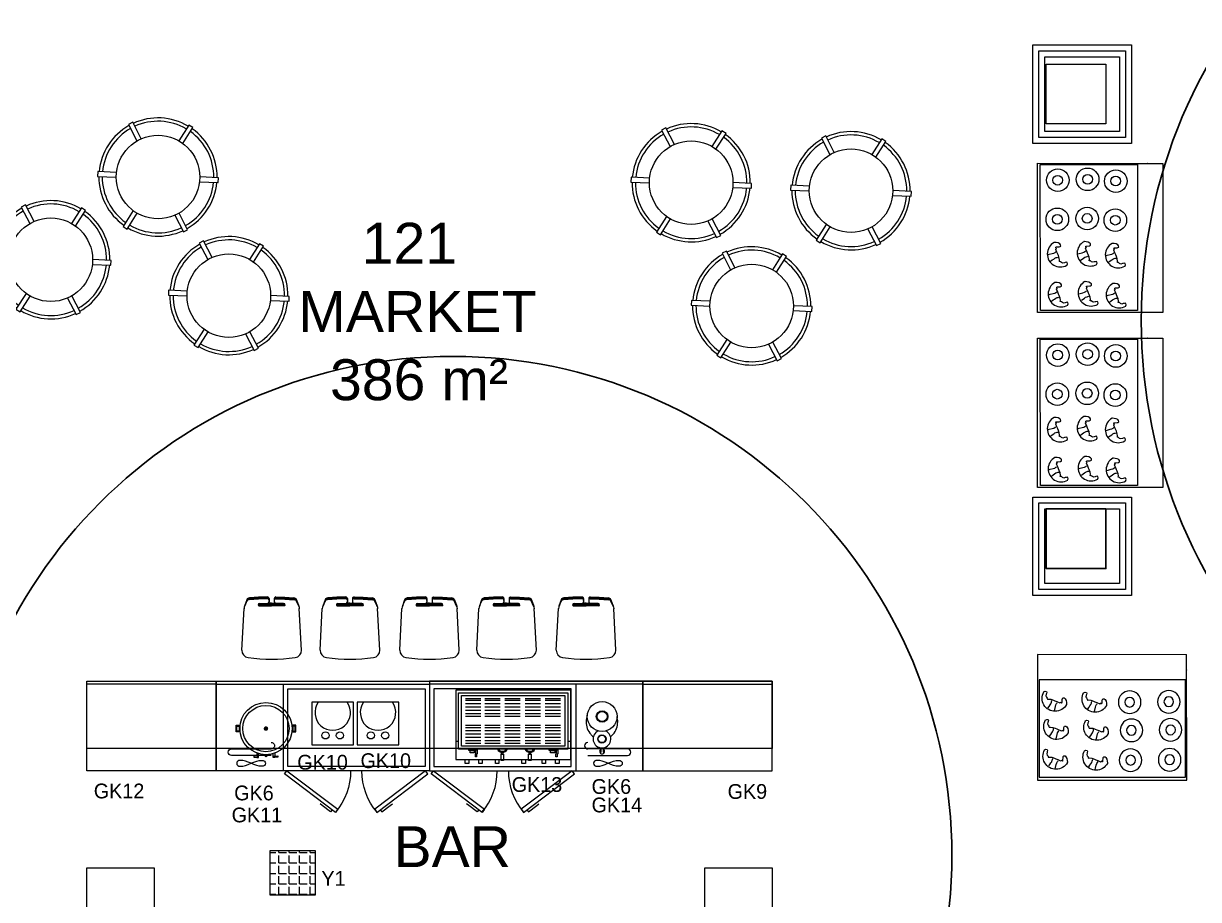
# Model space of a CAD drawing. Header units: millimetres. Extents: x 4346 to 24970, y -10214 to -5839.
# Drawn here: x 15386 to 16174, y -8900 to -8312 of the extents above; entities that cross this region are included whole.
import ezdxf

# ---------------------------------------------------------------- set-up
doc = ezdxf.new("R2010")
doc.units = ezdxf.units.MM
doc.set_wipeout_variables(frame=1)
doc.linetypes.add('DOT2', pattern=[0.125, 0, -0.125])
for name, color, linetype in [('0D', 1, 'Continuous'), ('DEMOLITO', 40, 'Continuous'), ('MUTFAKEKİPMAN', 1, 'Continuous'), ('Ust_Dot', 8, 'DOT2')]:
    doc.layers.add(name, color=color, linetype=linetype)
for name, color, linetype, lineweight in [('Duvar', 7, 'Continuous', 30), ('Kolon', 6, 'Continuous', 35), ('kırılabilir duvar', 163, 'Continuous', 30), ('OLCU', 1, 'Continuous', 5), ('Tefriş', 31, 'Continuous', 13), ('WL - ALÇIPAN KAPLAMA', 30, 'Continuous', 15), ('YAZıMAHAL', 152, 'Continuous', 20)]:
    doc.layers.add(name, color=color, linetype=linetype, lineweight=lineweight)
doc.styles.add('STYLUS BT', font='stylu.ttf')
doc.styles.add('TAKSİM', font='GOTHIC.TTF', dxfattribs={"height": 20})

# ---------------------------------------------------------------- blocks, each defined once
blk = doc.blocks.new('A$C412A0DE9')
at = {"ltscale": 10}
for points in [[(0, 267.51), (0, 222.51), (459.07, 222.51), (459.07, 267.51)], [(0, 142.51), (45, 142.51), (45, 90), (414.08, 89.99), (414.08, 142.51), (459.07, 142.51), (459.08, 0), (0, -0.01)]]:
    blk.add_wipeout(points, dxfattribs=at).translate(0, 0, 0).dxf.layer = 'Ust_Dot'
at = {"elevation": 0}
blk.add_lwpolyline([(0, 222.51), (0, 267.51), (459.07, 267.51), (459.07, 222.51)], close=True, dxfattribs=at)
for points in [[(459.07, 142.51), (459.08, 0), (0, 0), (0, 142.51), (45, 142.51), (45, 45), (414.08, 45), (414.08, 142.51), (459.07, 142.51)], [(414.08, 90), (45, 90)]]:
    blk.add_lwpolyline(points, dxfattribs=at)
blk = doc.blocks.new('A$C55855531')
at = {"ltscale": 10}
blk.add_wipeout([(95.78, 34.97), (97.36, 39.57), (97.7, 40.64), (98.82, 41.09), (102.6, 41.4), (107.62, 41.72), (110.84, 41.72), (111.65, 41.75), (112.18, 41.49), (112.41, 41.09), (112.49, 40.61), (112.48, 39.43), (112.44, 37.81), (112.13, 37.52), (116.15, 37.55), (115.95, 37.83), (115.8, 38.47), (115.8, 39.64), (115.81, 40.83), (116.06, 41.39), (116.45, 41.65), (116.7, 41.7), (128.94, 41.21), (130.2, 40.87), (130.78, 40.33), (131.34, 38.47), (132.09, 36.5), (132.4, 35.49), (132.69, 34.7), (134.2, 6.26), (133.95, 3.62), (131.61, 1.13), (129.02, 0.73), (116.96, -0.21), (99.83, 0.63), (96.59, 1.43), (94.94, 3.02), (94, 4.76), (94, 6.66), (94.74, 19.96)], dxfattribs=at).dxf.layer = 'Ust_Dot'
at = {"layer": 'Tefriş', "linetype": 'Continuous'}
for p, q in [((97.46, 39.85), (95.94, 35.48)), ((97.46, 39.51), (96.03, 35.64)), ((105.27, 40.27), (99.05, 39.85)), ((105.36, 41.11), (99.14, 40.77)), ((105.36, 40.61), (99.14, 40.27)), ((105.36, 41.53), (99.22, 41.11)), ((111.41, 40.44), (105.27, 40.27)), ((111.41, 41.7), (105.36, 41.53)), ((111.41, 41.28), (105.36, 41.11)), ((111.41, 40.77), (105.36, 40.61)), ((112.42, 40.69), (112.42, 38.34)), ((115.87, 40.69), (115.87, 38.34)), ((116.88, 41.7), (122.89, 41.53)), ((116.88, 41.28), (122.89, 41.11)), ((116.88, 40.77), (122.89, 40.61)), ((116.88, 40.44), (122.97, 40.27)), ((122.89, 41.53), (129.07, 41.11)), ((122.89, 41.11), (129.15, 40.77)), ((122.89, 40.61), (129.15, 40.27)), ((122.97, 40.27), (129.23, 39.85)), ((130.83, 39.85), (132.35, 35.48)), ((130.83, 39.51), (132.26, 35.64)), ((94.18, 6.14), (95.61, 33.88)), ((95.78, 34.97), (95.61, 33.88)), ((95.61, 33.88), (95.61, 33.79)), ((95.61, 33.88), (95.61, 33.79)), ((96.2, 35.98), (95.78, 34.97)), ((95.94, 35.48), (95.94, 35.39)), ((96.03, 35.64), (96.03, 35.56)), ((97.46, 39.01), (96.11, 35.81)), ((96.11, 35.81), (96.11, 35.73)), ((96.2, 35.98), (97.46, 38.67)), ((114.14, 36.32), (105.1, 36.32)), ((114.14, 36.91), (105.27, 36.91)), ((105.53, 35.81), (114.14, 35.81)), ((106.11, 37.41), (111.5, 37.41)), ((114.14, 37.49), (111.82, 37.49)), ((114.14, 37.49), (116.47, 37.49)), ((114.14, 36.91), (122.97, 36.91)), ((114.14, 36.32), (123.14, 36.32)), ((122.76, 35.81), (114.14, 35.81)), ((122.17, 37.41), (116.79, 37.41)), ((130.83, 39.01), (132.18, 35.81)), ((132.09, 35.98), (130.83, 38.67)), ((132.09, 35.98), (132.51, 34.97)), ((132.18, 35.81), (132.18, 35.73)), ((132.26, 35.64), (132.26, 35.56)), ((132.35, 35.48), (132.35, 35.39)), ((132.51, 34.97), (132.68, 33.88)), ((134.11, 6.14), (132.68, 33.88)), ((132.68, 33.88), (132.68, 33.79)), ((132.68, 33.88), (132.68, 33.79))]:
    blk.add_line(p, q, dxfattribs=at)
for centre, radius, start, end in [((99.38, 39.03), 2.09, 94.25991, 156.81964), ((99.45, 38.61), 2.19, 98.1229, 155.63181), ((99.47, 38.08), 2.21, 98.49717, 155.22771), ((99.05, 38.18), 1.67, 89.85051, 162.92489), ((111.42, 40.7), 1, 359.52497, 90.47503), ((111.42, 40.28), 1, 359.52497, 90.47503), ((111.42, 39.77), 1, 359.52497, 90.47503), ((111.42, 39.44), 1, 359.52497, 90.47503), ((116.87, 40.7), 1, 89.52497, 180.47503), ((116.87, 40.28), 1, 89.52497, 180.47503), ((116.87, 39.77), 1, 89.52497, 180.47503), ((116.87, 39.44), 1, 89.52497, 180.47503), ((128.91, 39.03), 2.09, 23.18036, 85.74009), ((128.84, 38.61), 2.19, 24.36819, 81.8771), ((128.82, 38.08), 2.21, 24.77229, 81.50283), ((129.24, 38.18), 1.67, 17.07511, 90.14949), ((106.2, 36.32), 1.09, 94.38221, 180.06269), ((105.67, 36.37), 0.573, 184.94085, 254.99159), ((111.41, 38.42), 1.01, 274.81107, 355.18893), ((116.88, 38.42), 1.01, 184.81107, 265.18893), ((122.09, 36.35), 1.06, 357.98999, 85.16157), ((122.61, 36.32), 0.533, 286.56206, 359.30843), ((99.08, 5.95), 4.91, 177.78683, 261.82278), ((114.14, 114.14), 114.14, 262.06273, 277.93727), ((129.21, 5.95), 4.91, 278.17722, 2.21317)]:
    blk.add_arc(centre, radius, start, end, dxfattribs=at)
blk = doc.blocks.new('vetrina snack')
at = {"layer": 'Tefriş'}
for p, q in [((-100.11, -84.13), (-99.98, 0)), ((-99.98, -0.04), (0, 0)), ((0, 0), (0, -84.13)), ((-99.32, -16.93), (-1.32, -16.93)), ((-99.32, -82.22), (-99.32, -17.04)), ((-1.32, -16.93), (-1.32, -82.11)), ((-46.06, -31.26), (-46.27, -32.6)), ((-45.41, -30.18), (-46.06, -31.26)), ((-44.81, -29.66), (-45.41, -30.18)), ((-43.9, -29.61), (-44.81, -29.66)), ((-43.6, -30.08), (-43.9, -29.61)), ((-43.47, -30.6), (-43.6, -30.08)), ((-43.37, -32.41), (-43.47, -30.6)), ((-37.63, -31.14), (-38.62, -31.57)), ((-35.95, -30.53), (-37.63, -31.14)), ((-36.53, -31.45), (-36.4, -30.9)), ((-36.4, -31.94), (-36.53, -31.45)), ((-34.52, -30.35), (-35.95, -30.53)), ((-33.57, -30.48), (-34.52, -30.35)), ((-33.44, -29.75), (-33.57, -30.48)), ((-32.84, -29.01), (-33.44, -29.75)), ((-32.86, -25.34), (-33.11, -25.77)), ((-33.11, -25.77), (-32.89, -26.63)), ((-32.89, -26.63), (-32.76, -27.15)), ((-31.99, -25.12), (-32.86, -25.34)), ((-32.5, -28.18), (-32.84, -29.01)), ((-32.76, -27.15), (-32.5, -28.18)), ((-30.95, -25.59), (-31.99, -25.12)), ((-19.25, -30.67), (-19.46, -32.01)), ((-18.61, -29.59), (-19.25, -30.67)), ((-18, -29.07), (-18.61, -29.59)), ((-17.1, -29.02), (-18, -29.07)), ((-16.79, -29.49), (-17.1, -29.02)), ((-16.66, -30.01), (-16.79, -29.49)), ((-16.57, -31.82), (-16.66, -30.01)), ((-11.82, -30.99), (-13.16, -31.51)), ((-10.83, -30.55), (-11.82, -30.99)), ((-9.14, -29.94), (-10.83, -30.55)), ((-9.72, -30.86), (-9.6, -30.31)), ((-9.6, -31.35), (-9.72, -30.86)), ((-9.44, -31.96), (-9.6, -31.35)), ((-7.72, -29.76), (-9.14, -29.94)), ((-6.77, -29.89), (-7.72, -29.76)), ((-6.63, -29.16), (-6.77, -29.89)), ((-6.04, -28.42), (-6.63, -29.16)), ((-6.05, -24.75), (-6.31, -25.18)), ((-6.31, -25.18), (-6.09, -26.04)), ((-6.09, -26.04), (-5.96, -26.56)), ((-5.19, -24.53), (-6.05, -24.75)), ((-5.7, -27.59), (-6.04, -28.42)), ((-5.96, -26.56), (-5.7, -27.59)), ((-4.15, -25), (-5.19, -24.53)), ((-46.27, -32.6), (-46.35, -33.72)), ((-46.35, -33.72), (-46.32, -34.09)), ((-43.02, -33.06), (-43.37, -32.41)), ((-42.81, -32.39), (-43.02, -33.06)), ((-41.77, -32.93), (-42.81, -32.39)), ((-39.96, -32.1), (-41.77, -32.93)), ((-39.68, -33.42), (-40.08, -32.87)), ((-38.62, -31.57), (-39.96, -32.1)), ((-39.21, -34.22), (-39.68, -33.42)), ((-38.93, -35.32), (-39.21, -34.22)), ((-38.44, -37.28), (-38.93, -35.32)), ((-38.07, -38.22), (-38.44, -37.28)), ((-36.25, -32.55), (-36.4, -31.94)), ((-35.87, -33.5), (-36.25, -32.55)), ((-35.29, -34.26), (-35.87, -33.5)), ((-34.64, -35.27), (-35.29, -34.26)), ((-33.84, -36.37), (-34.64, -35.27)), ((-19.46, -32.01), (-19.55, -33.13)), ((-19.55, -33.13), (-19.51, -33.5)), ((-16.22, -32.47), (-16.57, -31.82)), ((-16, -31.8), (-16.22, -32.47)), ((-14.97, -32.34), (-16, -31.8)), ((-13.16, -31.51), (-14.97, -32.34)), ((-12.87, -32.83), (-13.27, -32.28)), ((-12.41, -33.63), (-12.87, -32.83)), ((-12.13, -34.73), (-12.41, -33.63)), ((-11.63, -36.69), (-12.13, -34.73)), ((-11.26, -37.63), (-11.63, -36.69)), ((-9.07, -32.91), (-9.44, -31.96)), ((-8.49, -33.67), (-9.07, -32.91)), ((-7.84, -34.68), (-8.49, -33.67)), ((-7.04, -35.78), (-7.84, -34.68)), ((-34.03, -44.18), (-34.29, -44.61)), ((-34.29, -44.61), (-34.07, -45.47)), ((-34.07, -45.47), (-33.94, -45.99)), ((-33.17, -43.96), (-34.03, -44.18)), ((-33.68, -47.03), (-34.02, -47.85)), ((-33.94, -45.99), (-33.68, -47.03)), ((-32.13, -44.43), (-33.17, -43.96)), ((-7.23, -43.59), (-7.49, -44.02)), ((-7.49, -44.02), (-7.27, -44.88)), ((-7.27, -44.88), (-7.14, -45.4)), ((-6.37, -43.37), (-7.23, -43.59)), ((-6.87, -46.44), (-7.22, -47.26)), ((-7.14, -45.4), (-6.87, -46.44)), ((-5.33, -43.84), (-6.37, -43.37)), ((-47.45, -51.44), (-47.53, -52.56)), ((-47.53, -52.56), (-47.5, -52.93)), ((-47.23, -50.1), (-47.45, -51.44)), ((-46.59, -49.02), (-47.23, -50.1)), ((-45.99, -48.5), (-46.59, -49.02)), ((-45.08, -48.45), (-45.99, -48.5)), ((-44.78, -48.92), (-45.08, -48.45)), ((-44.64, -49.44), (-44.78, -48.92)), ((-44.55, -51.26), (-44.64, -49.44)), ((-44.2, -51.9), (-44.55, -51.26)), ((-43.98, -51.23), (-44.2, -51.9)), ((-42.95, -51.77), (-43.98, -51.23)), ((-41.14, -50.94), (-42.95, -51.77)), ((-40.85, -52.26), (-41.25, -51.71)), ((-39.8, -50.42), (-41.14, -50.94)), ((-40.39, -53.06), (-40.85, -52.26)), ((-40.11, -54.16), (-40.39, -53.06)), ((-39.61, -56.12), (-40.11, -54.16)), ((-38.81, -49.98), (-39.8, -50.42)), ((-37.13, -49.37), (-38.81, -49.98)), ((-37.7, -50.29), (-37.58, -49.74)), ((-37.58, -50.78), (-37.7, -50.29)), ((-37.42, -51.39), (-37.58, -50.78)), ((-37.05, -52.34), (-37.42, -51.39)), ((-35.7, -49.19), (-37.13, -49.37)), ((-36.47, -53.1), (-37.05, -52.34)), ((-35.82, -54.11), (-36.47, -53.1)), ((-35.02, -55.21), (-35.82, -54.11)), ((-34.75, -49.32), (-35.7, -49.19)), ((-34.61, -48.59), (-34.75, -49.32)), ((-34.02, -47.85), (-34.61, -48.59)), ((-20.64, -50.85), (-20.72, -51.97)), ((-20.72, -51.97), (-20.69, -52.34)), ((-20.43, -49.51), (-20.64, -50.85)), ((-19.79, -48.43), (-20.43, -49.51)), ((-19.18, -47.91), (-19.79, -48.43)), ((-18.28, -47.86), (-19.18, -47.91)), ((-17.97, -48.34), (-18.28, -47.86)), ((-17.84, -48.85), (-17.97, -48.34)), ((-17.75, -50.67), (-17.84, -48.85)), ((-17.4, -51.31), (-17.75, -50.67)), ((-17.18, -50.64), (-17.4, -51.31)), ((-16.15, -51.18), (-17.18, -50.64)), ((-14.33, -50.35), (-16.15, -51.18)), ((-14.05, -51.67), (-14.45, -51.12)), ((-13, -49.83), (-14.33, -50.35)), ((-13.59, -52.47), (-14.05, -51.67)), ((-13.31, -53.57), (-13.59, -52.47)), ((-12.81, -55.53), (-13.31, -53.57)), ((-12.01, -49.39), (-13, -49.83)), ((-10.32, -48.78), (-12.01, -49.39)), ((-10.9, -49.7), (-10.78, -49.15)), ((-10.78, -50.19), (-10.9, -49.7)), ((-10.62, -50.8), (-10.78, -50.19)), ((-10.25, -51.75), (-10.62, -50.8)), ((-8.9, -48.6), (-10.32, -48.78)), ((-9.66, -52.51), (-10.25, -51.75)), ((-9.02, -53.52), (-9.66, -52.51)), ((-8.22, -54.62), (-9.02, -53.52)), ((-7.95, -48.73), (-8.9, -48.6)), ((-7.81, -48), (-7.95, -48.73)), ((-7.22, -47.26), (-7.81, -48)), ((-39.24, -57.07), (-39.61, -56.12)), ((-12.44, -56.48), (-12.81, -55.53)), ((-46.64, -70.12), (-46.86, -71.46)), ((-46, -69.04), (-46.64, -70.12)), ((-45.4, -68.52), (-46, -69.04)), ((-44.49, -68.47), (-45.4, -68.52)), ((-44.19, -68.94), (-44.49, -68.47)), ((-44.05, -69.46), (-44.19, -68.94)), ((-43.96, -71.27), (-44.05, -69.46)), ((-39.21, -70.44), (-40.55, -70.96)), ((-38.22, -70), (-39.21, -70.44)), ((-36.54, -69.39), (-38.22, -70)), ((-37.11, -70.31), (-36.99, -69.76)), ((-36.99, -70.8), (-37.11, -70.31)), ((-36.83, -71.41), (-36.99, -70.8)), ((-35.11, -69.21), (-36.54, -69.39)), ((-34.16, -69.34), (-35.11, -69.21)), ((-34.02, -68.61), (-34.16, -69.34)), ((-33.43, -67.87), (-34.02, -68.61)), ((-33.44, -64.2), (-33.7, -64.63)), ((-33.7, -64.63), (-33.48, -65.49)), ((-33.48, -65.49), (-33.35, -66.01)), ((-32.58, -63.98), (-33.44, -64.2)), ((-33.09, -67.04), (-33.43, -67.87)), ((-33.35, -66.01), (-33.09, -67.04)), ((-31.54, -64.45), (-32.58, -63.98)), ((-19.84, -69.53), (-20.05, -70.87)), ((-19.2, -68.45), (-19.84, -69.53)), ((-18.59, -67.93), (-19.2, -68.45)), ((-17.69, -67.88), (-18.59, -67.93)), ((-17.38, -68.36), (-17.69, -67.88)), ((-17.25, -68.87), (-17.38, -68.36)), ((-17.16, -70.69), (-17.25, -68.87)), ((-16.81, -71.33), (-17.16, -70.69)), ((-16.59, -70.66), (-16.81, -71.33)), ((-15.56, -71.2), (-16.59, -70.66)), ((-13.75, -70.37), (-15.56, -71.2)), ((-12.41, -69.85), (-13.75, -70.37)), ((-11.42, -69.41), (-12.41, -69.85)), ((-9.73, -68.8), (-11.42, -69.41)), ((-10.31, -69.72), (-10.19, -69.17)), ((-10.19, -70.21), (-10.31, -69.72)), ((-10.03, -70.82), (-10.19, -70.21)), ((-9.66, -71.77), (-10.03, -70.82)), ((-8.31, -68.62), (-9.73, -68.8)), ((-7.36, -68.75), (-8.31, -68.62)), ((-7.22, -68.02), (-7.36, -68.75)), ((-6.63, -67.28), (-7.22, -68.02)), ((-6.64, -63.61), (-6.9, -64.04)), ((-6.9, -64.04), (-6.68, -64.9)), ((-6.68, -64.9), (-6.55, -65.42)), ((-5.78, -63.39), (-6.64, -63.61)), ((-6.28, -66.46), (-6.63, -67.28)), ((-6.55, -65.42), (-6.28, -66.46)), ((-4.74, -63.86), (-5.78, -63.39)), ((-46.86, -71.46), (-46.94, -72.58)), ((-46.94, -72.58), (-46.91, -72.95)), ((-43.61, -71.92), (-43.96, -71.27)), ((-43.4, -71.25), (-43.61, -71.92)), ((-42.36, -71.79), (-43.4, -71.25)), ((-40.55, -70.96), (-42.36, -71.79)), ((-40.26, -72.28), (-40.67, -71.73)), ((-39.8, -73.08), (-40.26, -72.28)), ((-39.52, -74.18), (-39.8, -73.08)), ((-39.03, -76.14), (-39.52, -74.18)), ((-38.65, -77.08), (-39.03, -76.14)), ((-36.46, -72.36), (-36.83, -71.41)), ((-35.88, -73.12), (-36.46, -72.36)), ((-35.23, -74.13), (-35.88, -73.12)), ((-34.43, -75.23), (-35.23, -74.13)), ((-20.05, -70.87), (-20.13, -71.99)), ((-20.13, -71.99), (-20.1, -72.36)), ((-13.46, -71.69), (-13.86, -71.14)), ((-13, -72.49), (-13.46, -71.69)), ((-12.72, -73.59), (-13, -72.49)), ((-12.22, -75.55), (-12.72, -73.59)), ((-11.85, -76.5), (-12.22, -75.55)), ((-9.07, -72.53), (-9.66, -71.77)), ((-8.43, -73.54), (-9.07, -72.53)), ((-7.63, -74.64), (-8.43, -73.54)), ((0, -84.13), (-100.11, -84.13)), ((-1.32, -82.11), (-99.32, -82.22))]:
    blk.add_line(p, q, dxfattribs=at)
at = {"layer": 'Tefriş', "linetype": 'Continuous'}
for p, q in [((-99.98, -10.1), (-99.98, 0)), ((-99.98, -10.1), (-99.98, -10.21)), ((-99.98, -10.21), (-99.98, -10.31)), ((-99.98, -10.31), (-99.98, -10.33)), ((-99.98, -70.02), (-99.98, -10.33))]:
    blk.add_line(p, q, dxfattribs=at)
at = {"layer": 'Tefriş'}
for centre, radius in [((-88.1, -31.59), 7.57), ((-88.1, -31.59), 3.25), ((-61.89, -31.88), 7.57), ((-61.89, -31.88), 3.25), ((-89.28, -50.43), 7.57), ((-89.28, -50.43), 3.25), ((-63.06, -50.73), 7.57), ((-63.06, -50.73), 3.25), ((-88.69, -70.45), 7.57), ((-88.69, -70.45), 3.25), ((-62.48, -70.74), 7.57), ((-62.48, -70.74), 3.25)]:
    blk.add_circle(centre, radius, dxfattribs=at)
for centre in [(-38.68, -29.86), (-11.88, -29.27), (-39.86, -48.7), (-13.06, -48.11), (-39.27, -68.72), (-12.47, -68.13)]:
    blk.add_arc(centre, 8.73, 208.96524, 29.82542, dxfattribs=at)
blk = doc.blocks.new('A$C28B15691')
at = {"layer": 'DEMOLITO', "color": 0}
blk.add_blockref('vetrina snack', (100.11, 84.13), dxfattribs=at)
blk = doc.blocks.new('A$C5AE434FC')
at = {"ltscale": 10}
blk.add_wipeout([(-0.1979, 0.0094), (-0.1955, 0.035), (-0.1901, 0.0583), (-0.184, 0.0741), (-0.1749, 0.0942), (-0.1548, 0.126), (-0.13, 0.1518), (-0.1049, 0.1681), (-0.107, 0.1718), (-0.093, 0.1799), (-0.0908, 0.176), (-0.069, 0.1866), (-0.0405, 0.1946), (-0.0122, 0.1983), (0.0151, 0.1981), (0.0413, 0.1942), (0.0825, 0.1818), (0.0935, 0.1754), (0.0953, 0.1786), (0.1093, 0.1705), (0.1071, 0.1667), (0.1282, 0.1518), (0.1532, 0.127), (0.1731, 0.098), (0.1874, 0.0662), (0.1973, 0.0287), (0.198, 0.0068), (0.2023, 0.0068), (0.2023, -0.0094), (0.1979, -0.0094), (0.1962, -0.0354), (0.1867, -0.0677), (0.1747, -0.0942), (0.1563, -0.1236), (0.1276, -0.1528), (0.1082, -0.1668), (0.1049, -0.1681), (0.107, -0.1718), (0.093, -0.1799), (0.0908, -0.176), (0.0752, -0.1836), (0.0487, -0.1927), (0.0228, -0.1981), (-0.0166, -0.1981), (-0.0515, -0.1923), (-0.0793, -0.1821), (-0.0931, -0.1748), (-0.0953, -0.1786), (-0.1093, -0.1705), (-0.1071, -0.1667), (-0.1284, -0.1514), (-0.158, -0.1216), (-0.1881, -0.0679), (-0.198, -0.0218), (-0.198, -0.0068), (-0.2023, -0.0068), (-0.2023, 0.0094)], dxfattribs=at).dxf.layer = 'Ust_Dot'
for points in [[(-0.0617, 0.1257), (-0.093, 0.1799), (-0.107, 0.1718), (-0.0758, 0.1177)], [(0.078, 0.1163), (0.1093, 0.1705), (0.0953, 0.1786), (0.064, 0.1245)], [(-0.1397, 0.0094), (-0.2023, 0.0094), (-0.2023, -0.0068), (-0.1398, -0.0068)], [(0.1397, -0.0094), (0.2023, -0.0094), (0.2023, 0.0068), (0.1398, 0.0068)], [(-0.078, -0.1163), (-0.1093, -0.1705), (-0.0953, -0.1786), (-0.064, -0.1245)], [(0.0617, -0.1257), (0.093, -0.1799), (0.107, -0.1718), (0.0758, -0.1177)]]:
    blk.add_lwpolyline(points)
blk.add_circle((0, 0), 0.14)
for radius, start, end in [(0.1981, 61.9628, 117.2821), (0.1981, 121.9628, 177.2821), (0.1869, 122.0808, 177.1186), (0.1869, 62.0808, 117.1186), (0.1981, 1.9628, 57.2821), (0.1869, 2.0808, 57.1186), (0.1981, 181.9628, 237.2821), (0.1869, 182.0808, 237.1186), (0.1869, 302.0808, 357.1186), (0.1981, 301.9628, 357.2821), (0.1981, 241.9628, 297.2821), (0.1869, 242.0808, 297.1186)]:
    blk.add_arc((0, 0), radius, start, end)
blk = doc.blocks.new('A$C199769C9')
at = {"layer": 'MUTFAKEKİPMAN'}
for points in [[(2.48, 17.25), (0, 17.25), (0, 21.67), (2.48, 21.67)], [(1.98, 17.75), (0.5, 17.75), (0.5, 21.17), (1.98, 21.17)], [(37.48, 17.25), (39.96, 17.25), (39.96, 21.67), (37.48, 21.67)], [(37.98, 17.75), (39.46, 17.75), (39.46, 21.17), (37.98, 21.17)], [(11.95, 0.2), (14.61, 0.41), (14.61, 1.04), (11.95, 1.25)], [(28.01, 0.2), (25.35, 0.41), (25.35, 1.04), (28.01, 1.25)]]:
    blk.add_lwpolyline(points, close=True, dxfattribs=at)
at = {"layer": 'MUTFAKEKİPMAN', "const_width": 1.5}
blk.add_lwpolyline([(19.23, 19.46, 1), (20.73, 19.46, 1)], format="xyb", close=True, dxfattribs=at)
at = {"layer": 'MUTFAKEKİPMAN'}
for points in [[(13.88, 3.06), (13.88, 1.09)], [(13.88, 0), (14.97, 0), (14.97, 2.69)], [(13.88, 0.35), (13.88, 0)], [(20.03, 1.45), (20.03, 1.96)], [(25.96, 0), (24.87, 0), (24.87, 2.66)], [(25.96, 3.01), (25.96, 1.08)], [(25.96, 0.36), (25.96, 0)]]:
    blk.add_lwpolyline(points, dxfattribs=at)
for centre, radius in [((19.98, 19.46), 17.5), ((19.98, 19.46), 15.5), ((20.09, 0.98), 0.469)]:
    blk.add_circle(centre, radius, dxfattribs=at)
blk = doc.blocks.new('A$C78D04F6B')
at = {"layer": 'MUTFAKEKİPMAN'}
for p, q in [((2, 143), (2, 0)), ((45.32, 132.67), (45.32, 106)), ((49.66, 106), (49.66, 132.67)), ((52.97, 126.56), (53.14, 127.7)), ((53.14, 125.1), (52.97, 126.56)), ((53.14, 127.7), (53.6, 128.52)), ((53.6, 128.52), (54.24, 129.01)), ((54.24, 129.01), (54.97, 129.17)), ((54.97, 129.17), (55.71, 129.01)), ((55.71, 129.01), (56.35, 128.52)), ((56.35, 128.52), (56.8, 127.7)), ((56.8, 127.7), (56.97, 126.56)), ((56.97, 126.56), (56.8, 125.1)), ((53.6, 123.4), (53.14, 125.1)), ((54.24, 121.54), (53.6, 123.4)), ((54.97, 119.59), (54.24, 121.54)), ((54.97, 119.59), (54.24, 117.64)), ((55.71, 121.54), (54.97, 119.59)), ((55.71, 117.64), (54.97, 119.59)), ((56.35, 123.4), (55.71, 121.54)), ((56.8, 125.1), (56.35, 123.4)), ((53.14, 114.07), (52.97, 112.62)), ((52.97, 112.62), (53.14, 111.47)), ((53.6, 115.78), (53.14, 114.07)), ((53.14, 111.47), (53.6, 110.66)), ((54.24, 117.64), (53.6, 115.78)), ((53.6, 110.66), (54.24, 110.17)), ((56.35, 115.78), (55.71, 117.64)), ((55.71, 110.17), (56.35, 110.66)), ((56.8, 114.07), (56.35, 115.78)), ((56.35, 110.66), (56.8, 111.47)), ((56.97, 112.62), (56.8, 114.07)), ((56.8, 111.47), (56.97, 112.62)), ((54.24, 110.17), (54.97, 110)), ((54.97, 110), (55.71, 110.17))]:
    blk.add_line(p, q, dxfattribs=at)
for points in [[(60, 143), (0, 143), (0, 0), (60, 0)], [(5, 95), (5, 3), (57, 3), (57, 95)], [(87.82, 63.04), (62.05, 97.15), (60, 95.6), (85.77, 61.49)], [(87.82, 35.2), (62.05, 1.09), (60, 2.64), (85.77, 36.75)]]:
    blk.add_lwpolyline(points, close=True, dxfattribs=at)
for points in [[(2, 98), (60, 98)], [(86.12, 65.28), (87.44, 66.28), (83.18, 71.91), (82.09, 73.36)], [(86.12, 32.96), (87.44, 31.96), (83.18, 26.33), (82.09, 24.89)]]:
    blk.add_lwpolyline(points, dxfattribs=at)
for centre, radius, start, end in [((47.49, 132.67), 2.17, 0, 180), ((43.15, 106), 2.17, 180, 0), ((60, 95.6), 42.75, 270, 310.50921), ((60, 2.64), 42.75, 49.49079, 90)]:
    blk.add_arc(centre, radius, start, end, dxfattribs=at)
blk = doc.blocks.new('A$C4A4C32C4')
at = {"layer": '0D'}
for points in [[(9.74, 31.44), (9.74, 33.89), (9.46, 33.89), (9.46, 31.44)], [(11.43, 31.44), (11.43, 33.89), (11.15, 33.89), (11.15, 31.44)], [(11.83, 30.88), (11.83, 31.44), (9.08, 31.44), (9.08, 30.8)]]:
    blk.add_lwpolyline(points, dxfattribs=at)
for points in [[(4.86, 23.51, 0.054984), (3.11, 21.93, 0.093867), (0.82, 18.13, 0.088672), (0, 13.52, 0.067491), (0.48, 9.98, 0.093867)], [(20.44, 9.06, 0.085751), (21.21, 13.52, 0.088672), (20.38, 18.13, 0.093867), (18.1, 21.93, 0.054985), (16.35, 23.51, 0.109161)]]:
    blk.add_lwpolyline(points, format="xyb", dxfattribs=at)
for centre, radius in [((10.6, 25.06), 2.81), ((10.6, 25.06), 2.45), ((10.48, 10), 10), ((10.48, 10), 3.87), ((10.48, 10), 3.35)]:
    blk.add_circle(centre, radius, dxfattribs=at)
for centre, radius, start, end in [((10.46, 33.37), 1.65, 305.82102, 232.77588), ((10.46, 33.37), 1.65, 244.22049, 294.53379), ((10.6, 25.06), 5.95, 294.67903, 244.38385)]:
    blk.add_arc(centre, radius, start, end, dxfattribs=at)
blk = doc.blocks.new('A$C7E567B7C')
at = {"layer": '0D'}
for p, q in [((8.7, 39.48), (8.7, 42.62)), ((9.57, 39.48), (8.7, 39.48)), ((9.07, 44.79), (9.94, 44.79)), ((9.07, 43.01), (9.07, 44.79)), ((9.57, 42.25), (9.57, 39.48)), ((9.94, 44.79), (9.94, 42.64)), ((62.73, 39.48), (62.73, 42.62)), ((63.6, 39.48), (62.73, 39.48)), ((63.1, 44.79), (63.97, 44.79)), ((63.1, 43.01), (63.1, 44.79)), ((63.6, 42.25), (63.6, 39.48)), ((63.97, 44.79), (63.97, 42.64)), ((0, 34.37), (2.09, 34.37)), ((6.92, 35.65), (17.17, 35.65)), ((6.92, 34.04), (17.17, 34.04)), ((6.92, 31.82), (17.17, 31.82)), ((20.39, 35.65), (30.65, 35.65)), ((20.39, 34.04), (30.65, 34.04)), ((20.39, 31.82), (30.65, 31.82)), ((33.87, 35.65), (44.13, 35.65)), ((33.87, 34.04), (44.13, 34.04)), ((33.87, 31.82), (44.13, 31.82)), ((47.34, 35.65), (57.6, 35.65)), ((47.34, 34.04), (57.6, 34.04)), ((47.34, 31.82), (57.6, 31.82)), ((60.22, 35.65), (70.48, 35.65)), ((60.22, 34.04), (70.48, 34.04)), ((60.22, 31.82), (70.48, 31.82)), ((75.17, 34.37), (77, 34.37)), ((6.92, 29.59), (17.17, 29.59)), ((6.92, 27.37), (17.17, 27.37)), ((6.92, 25.15), (17.17, 25.15)), ((20.39, 29.59), (30.65, 29.59)), ((20.39, 27.37), (30.65, 27.37)), ((20.39, 25.15), (30.65, 25.15)), ((33.87, 29.59), (44.13, 29.59)), ((33.87, 27.37), (44.13, 27.37)), ((33.87, 25.15), (44.13, 25.15)), ((47.34, 29.59), (57.6, 29.59)), ((47.34, 27.37), (57.6, 27.37)), ((47.34, 25.15), (57.6, 25.15)), ((60.22, 29.59), (70.48, 29.59)), ((60.22, 27.37), (70.48, 27.37)), ((60.22, 25.15), (70.48, 25.15)), ((17.17, 23.42), (6.92, 23.42)), ((6.92, 17.74), (17.17, 17.74)), ((6.92, 15.89), (17.17, 15.89)), ((30.65, 23.42), (20.39, 23.42)), ((20.39, 17.74), (30.65, 17.74)), ((20.39, 15.89), (30.65, 15.89)), ((44.13, 23.42), (33.87, 23.42)), ((33.87, 17.74), (44.13, 17.74)), ((33.87, 15.89), (44.13, 15.89)), ((57.6, 23.42), (47.34, 23.42)), ((47.34, 17.74), (57.6, 17.74)), ((47.34, 15.89), (57.6, 15.89)), ((70.48, 23.42), (60.22, 23.42)), ((60.22, 17.74), (70.48, 17.74)), ((60.22, 15.89), (70.48, 15.89)), ((6.92, 13.66), (17.17, 13.66)), ((6.92, 11.44), (17.17, 11.44)), ((6.92, 9.22), (17.17, 9.22)), ((20.39, 13.66), (30.65, 13.66)), ((20.39, 11.44), (30.65, 11.44)), ((20.39, 9.22), (30.65, 9.22)), ((33.87, 13.66), (44.13, 13.66)), ((33.87, 11.44), (44.13, 11.44)), ((33.87, 9.22), (44.13, 9.22)), ((47.34, 13.66), (57.6, 13.66)), ((47.34, 11.44), (57.6, 11.44)), ((47.34, 9.22), (57.6, 9.22)), ((60.22, 13.66), (70.48, 13.66)), ((60.22, 11.44), (70.48, 11.44)), ((60.22, 9.22), (70.48, 9.22)), ((6.92, 6.99), (17.17, 6.99)), ((17.17, 5.51), (6.92, 5.51)), ((20.39, 6.99), (30.65, 6.99)), ((30.65, 5.51), (20.39, 5.51)), ((33.87, 6.99), (44.13, 6.99)), ((44.13, 5.51), (33.87, 5.51)), ((47.34, 6.99), (57.6, 6.99)), ((57.6, 5.51), (47.34, 5.51)), ((60.22, 6.99), (70.48, 6.99)), ((70.48, 5.51), (60.22, 5.51))]:
    blk.add_line(p, q, dxfattribs=at)
for points in [[(7.83, 46.5), (7.83, 49.15), (10.18, 49.15), (10.18, 46.5)], [(16.91, 46.5), (16.91, 49.15), (19.26, 49.15), (19.26, 46.5)], [(30.36, 46.5), (30.36, 49.15), (32.71, 49.15), (32.71, 46.5)], [(48.19, 46.5), (48.19, 49.15), (50.53, 49.15), (50.53, 46.5)], [(59.3, 46.5), (59.3, 49.15), (61.65, 49.15), (61.65, 46.5)], [(68.38, 46.5), (68.38, 49.15), (70.72, 49.15), (70.72, 46.5)], [(0, 46.5), (0, 0), (77, 0), (77, 46.5)], [(2.09, 39.5), (75.17, 39.5), (75.17, 1.69), (2.09, 1.69)], [(9.69, 39.48), (9.69, 40.34), (14.39, 40.34), (14.39, 39.48)], [(10.68, 40.34), (10.68, 42.07), (13.52, 42.07), (13.52, 40.34)], [(26.66, 42.85), (26.66, 47.05), (28.27, 47.05), (28.27, 42.85)], [(27.03, 41.62), (27.03, 42.85), (27.9, 42.85), (27.9, 41.62)], [(45.12, 42.85), (45.12, 47.05), (46.72, 47.05), (46.72, 42.85)], [(45.49, 41.62), (45.49, 42.85), (46.35, 42.85), (46.35, 41.62)], [(63.72, 39.48), (63.72, 40.34), (68.42, 40.34), (68.42, 39.48)], [(64.71, 40.34), (64.71, 42.07), (67.55, 42.07), (67.55, 40.34)], [(4.09, 37.5), (73.17, 37.5), (73.17, 3.69), (4.09, 3.69)]]:
    blk.add_lwpolyline(points, close=True, dxfattribs=at)
for centre, radius, start, end in [((8.9, 42.62), 0.2, 94.19447, 180), ((8.87, 43.01), 0.2, 274.19447, 0), ((9.77, 42.25), 0.2, 94.19416, 180), ((9.74, 42.64), 0.2, 274.19416, 0), ((27.4, 38.03), 3.7, 25.14444, 154.85556), ((27.4, 38.03), 2.96, 32.08166, 147.91834), ((45.86, 38.03), 3.7, 25.14444, 154.85556), ((45.86, 38.03), 2.96, 32.08166, 147.91834), ((62.93, 42.62), 0.2, 94.19447, 180), ((62.9, 43.01), 0.2, 274.19447, 0), ((63.8, 42.25), 0.2, 94.19416, 180), ((63.77, 42.64), 0.2, 274.19416, 0)]:
    blk.add_arc(centre, radius, start, end, dxfattribs=at)
blk = doc.blocks.new('A$C0C277A1D')
at = {"layer": 'MUTFAKEKİPMAN'}
blk.add_lwpolyline([(0, 0), (28.62, 0), (28.62, 27.98), (0, 27.98)], close=True, dxfattribs=at)
for centre in [(22.19, 18.81), (22.19, 9.17)]:
    blk.add_circle(centre, 2.41, dxfattribs=at)
blk.add_arc((6.86, 13.99), 11.89, 234.80201, 125.19799, dxfattribs=at)

msp = doc.modelspace()

# ---------------------------------------------------------------- hatches: boundary and pattern name
at = {"layer": 'Duvar'}
h = msp.add_hatch(color=256, dxfattribs=at)
h.dxf.hatch_style = 1
h.paths.add_polyline_path([(11668.18, -10136.77), (17499.18, -10136.77), (17499.18, -6058.85), (11668.18, -6058.85)], flags=16)
h.paths.add_polyline_path([(11590.62, -10214.33), (17576.74, -10214.33), (17576.74, -5981.29), (11590.62, -5981.29)])
at = {"layer": 'Duvar', "true_color": 0x636466}
h = msp.add_hatch(color=251, dxfattribs=at)
h.dxf.hatch_style = 1
h.paths.add_polyline_path([(11719.89, -10085.06), (17447.47, -10085.06), (17447.47, -6110.56), (11719.89, -6110.56)], flags=16)
h.paths.add_polyline_path([(11668.18, -10136.77), (17499.18, -10136.77), (17499.18, -6058.85), (11668.18, -6058.85)])
at = {"layer": 'Duvar'}
h = msp.add_hatch(color=256, dxfattribs=at)
h.dxf.hatch_style = 1
h.paths.add_polyline_path([(11750.06, -10054.89), (17417.3, -10054.89), (17417.3, -6140.73), (11750.06, -6140.73)], flags=16)
h.paths.add_polyline_path([(11719.89, -10085.06), (17447.47, -10085.06), (17447.47, -6110.56), (11719.89, -6110.56)])

# ---------------------------------------------------------------- linework, layer by layer
msp.add_circle((16486.04, -8511.52), 350.73, dxfattribs=at)
at = {"layer": 'Kolon', "lineweight": 30}
msp.add_lwpolyline([(16071.72, -8637.78), (16111.72, -8637.78), (16111.72, -8677.78), (16071.72, -8677.78), (16071.72, -8637.78)], dxfattribs=at)
at = {"layer": 'kırılabilir duvar', "lineweight": 13}
msp.add_lwpolyline([(16071.72, -8339.78), (16111.72, -8339.78), (16111.72, -8379.78), (16071.72, -8379.78), (16071.72, -8339.78)], dxfattribs=at)
at = {"layer": 'WL - ALÇIPAN KAPLAMA'}
for points in [[(16128.72, -8392.78), (16062.72, -8392.78), (16062.72, -8326.78), (16128.72, -8326.78)], [(16124.72, -8388.78), (16066.72, -8388.78), (16066.72, -8330.78), (16124.72, -8330.78)], [(16120.72, -8384.78), (16070.72, -8384.78), (16070.72, -8334.78), (16120.72, -8334.78)], [(16128.72, -8695.78), (16062.72, -8695.78), (16062.72, -8629.78), (16128.72, -8629.78)], [(16124.72, -8691.78), (16066.72, -8691.78), (16066.72, -8633.78), (16124.72, -8633.78)], [(16120.72, -8687.78), (16070.72, -8687.78), (16070.72, -8637.78), (16120.72, -8637.78)]]:
    msp.add_lwpolyline(points, close=True, dxfattribs=at)

# ---------------------------------------------------------------- block references
at = {"rotation": 270}
for p in [(16065.72, -8406.03), (16065.72, -8523.22)]:
    msp.add_blockref('A$C28B15691', p, dxfattribs=at)
at = {"xscale": -1}
msp.add_blockref('A$C28B15691', (16165.83, -8819.53, 0), dxfattribs=at)

# ---------------------------------------------------------------- texts
at = {"layer": 'YAZıMAHAL', "lineweight": 5, "width": 355.6789, "attachment_point": 1, "style": 'STYLUS BT'}
for s, insert, char_height in [('{\\fArial|b0|i0|c162|p34;            121\\P        MARKET\\P          \\C1;386 m²\\C256;     \\C1;             \\C256; \\C1; \\C256; \\C1;     \\C256;     \\C1;                 }', (15485.23, -8445.99), 27.43373), ('{\\fArial|b0|i0|c162|p34;            \\P               BAR   \\C1;             \\C256; \\C1; \\C256; \\C1;     \\C256;     \\C1;                 }', (15474.55, -8804.66), 27.4337)]:
    msp.add_mtext(s, dxfattribs=dict(at, insert=insert, char_height=char_height))

# ---------------------------------------------------------------- next in the draw order: block references
at = {"layer": 'OLCU'}
for p in [(15438.47, -8738.46), (15490.94, -8738.46), (15544.25, -8738.46), (15595.87, -8738.46), (15649.18, -8738.46)]:
    msp.add_blockref('A$C55855531', p, dxfattribs=at)
at = {"layer": 'Tefriş', "xscale": 200, "yscale": 200, "zscale": 200, "rotation": 57.46127345318936}
for p in [(15833.76, -8419.14), (15404.61, -8470.76)]:
    msp.add_blockref('A$C5AE434FC', p, dxfattribs=at)
at = {"layer": 'Tefriş'}
msp.add_blockref('A$C412A0DE9', (15428.85, -9020.78, 0), dxfattribs=at)

# ---------------------------------------------------------------- next in the draw order: hatches: boundary and pattern name
at = {"layer": 'MUTFAKEKİPMAN'}
h = msp.add_hatch(dxfattribs=at)
h.set_pattern_fill('ANGLE', color=256, angle=-90)
h.set_pattern_definition([(90, (12840.212, -17054.483), (6.985, -3e-13), [5.08, -1.905]), (360, (12840.212, -17054.483), (-3e-13, -6.985), [5.08, -1.905])])
h.paths.add_polyline_path([(15581.69, -8866.63), (15581.69, -8896.63), (15551.69, -8896.63), (15551.69, -8866.63)])

# ---------------------------------------------------------------- next in the draw order: linework, layer by layer
for points in [[(15515.39, -8813.28), (15428.85, -8813.28), (15428.85, -8753.28), (15515.39, -8753.28)], [(15515.39, -8755.28), (15428.85, -8755.28), (15428.85, -8753.28), (15515.39, -8753.28)], [(15801.39, -8813.28), (15887.93, -8813.28), (15887.93, -8753.28), (15801.39, -8753.28)], [(15801.39, -8755.28), (15887.93, -8755.28), (15887.93, -8753.28), (15801.39, -8753.28)], [(15551.69, -8896.63), (15551.69, -8866.63), (15581.69, -8866.63), (15581.69, -8896.63)]]:
    msp.add_lwpolyline(points, close=True, dxfattribs=at)

# ---------------------------------------------------------------- next in the draw order: block references
at = {"layer": 'MUTFAKEKİPMAN', "xscale": -1, "rotation": 89.99999999999768}
msp.add_blockref('A$C78D04F6B', (15658.39, -8753.28), dxfattribs=at)
at = {"layer": 'MUTFAKEKİPMAN'}
for name, p, rotation in [('A$C78D04F6B', (15658.39, -8753.28), 269.9999999999977), ('A$C7E567B7C', (15753.08, -8759.21), 179.9999999999977), ('A$C0C277A1D', (15579.54, -8767.35), 269.9999999999977), ('A$C0C277A1D', (15609.9, -8767.35), 269.9999999999977), ('A$C4A4C32C4', (15784.53, -8766.88), 179.9999999999977)]:
    msp.add_blockref(name, p, dxfattribs=dict(at, rotation=rotation))
msp.add_blockref('A$C199769C9', (15528.8, -8804.43), dxfattribs=at)
at = {"layer": 'Tefriş', "xscale": 200, "yscale": 200, "zscale": 200, "rotation": 57.46127345318936}
for p in [(15476.46, -8415.32), (15874.31, -8501.72)]:
    msp.add_blockref('A$C5AE434FC', p, dxfattribs=at)

# ---------------------------------------------------------------- next in the draw order: texts
at = {"style": 'TAKSİM'}
for s, p in [('GK10', (15569.78, -8812.47)), ('GK10', (15612.14, -8811.43)), ('GK13', (15713.48, -8827.41)), ('GK6', (15767.01, -8828.74)), ('GK12', (15433.41, -8831.74)), ('GK6', (15527.5, -8833.07)), ('GK9', (15858.16, -8832.07)), ('GK14', (15767.01, -8841.11)), ('GK11', (15525.78, -8847.8)), ('Y1', (15585.95, -8890.35))]:
    msp.add_text(s, height=9.9, dxfattribs=at).set_placement(p)

# ---------------------------------------------------------------- next in the draw order: block references
at = {"layer": 'Tefriş', "xscale": 200, "yscale": 200, "zscale": 200, "rotation": 57.46127345318936}
for p in [(15940.87, -8424.5), (15523.9, -8494.84)]:
    msp.add_blockref('A$C5AE434FC', p, dxfattribs=at)

# ---------------------------------------------------------------- next in the draw order: linework, layer by layer
at = {"layer": 'Duvar'}
msp.add_circle((15674.06, -8869.94), 334.4, dxfattribs=at)

doc.saveas('drawing.dxf')
